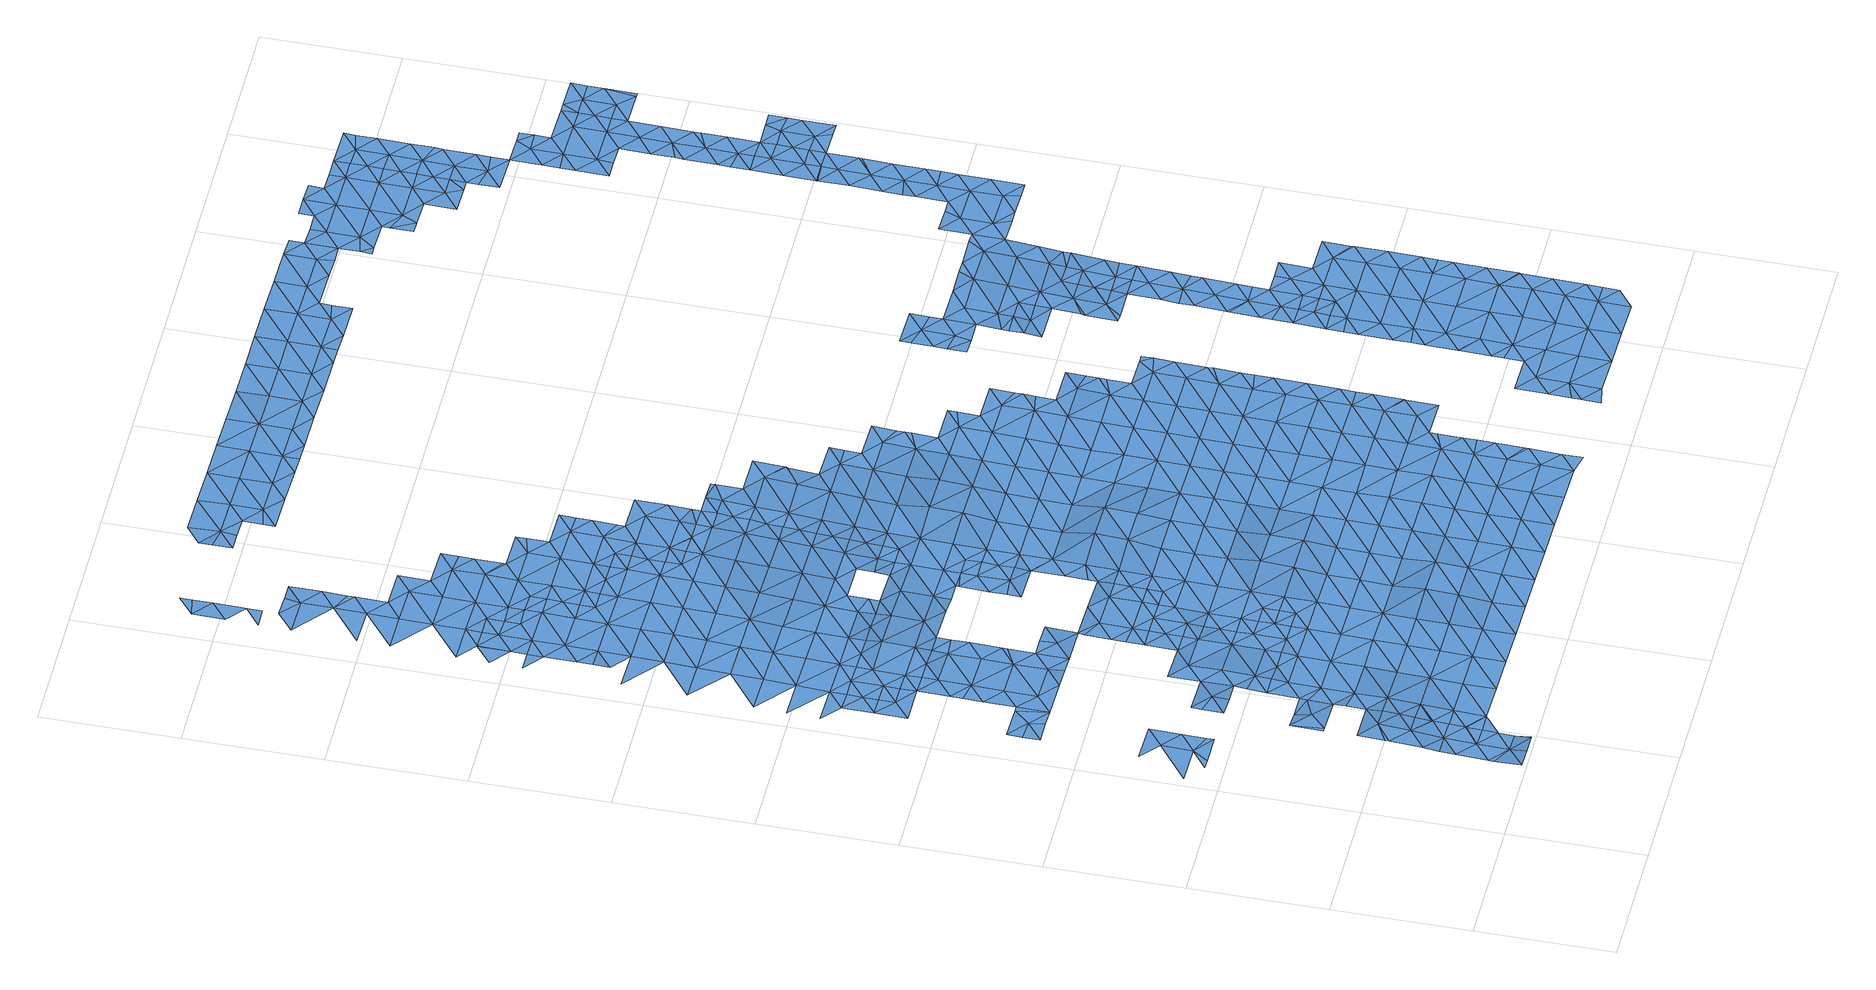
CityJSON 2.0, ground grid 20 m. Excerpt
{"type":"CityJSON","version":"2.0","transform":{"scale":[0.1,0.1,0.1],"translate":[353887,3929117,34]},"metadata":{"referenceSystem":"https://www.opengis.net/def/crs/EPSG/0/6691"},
"CityObjects":{
"waterbody1":{"type":"WaterBody","attributes":{"name":"3","class":"1140","function":"1","WaterBodyRiverFloodingRiskAttribute.description":"6","WaterBodyRiverFloodingRiskAttribute.rankOrg":"1","WaterBodyRiverFloodingRiskAttribute.adminType":"2","WaterBodyRiverFloodingRiskAttribute.scale":"L2"},"geometry":[{"type":"MultiSurface","lod":"1","boundaries":[[[0,1,2]],[[3,1,4]],[[1,0,5]],[[6,4,1]],[[7,6,1]],[[7,1,5]],[[8,9,4]],[[6,8,4]],[[10,11,12]],[[11,13,12]],[[14,10,12]],[[15,16,17]],[[18,17,16]],[[17,19,20]],[[12,21,14]],[[22,12,13]],[[21,12,22]],[[19,23,24]],[[18,25,17]],[[26,19,17]],[[25,26,17]],[[24,23,27]],[[28,29,30]],[[31,26,25]],[[28,30,27]],[[26,32,19]],[[19,33,23]],[[23,34,27]],[[29,35,36]],[[31,37,26]],[[33,19,32]],[[28,27,34]],[[23,33,34]],[[35,38,39]],[[40,39,38]],[[26,37,41]],[[42,40,38]],[[43,44,28]],[[45,41,37]],[[46,35,29]],[[32,26,47]],[[28,34,43]],[[42,48,49]],[[29,28,44]],[[48,42,38]],[[47,26,41]],[[33,32,47]],[[50,51,52]],[[48,53,49]],[[33,54,34]],[[55,49,53]],[[45,56,41]],[[54,43,34]],[[52,55,53]],[[57,33,47]],[[52,58,50]],[[29,44,46]],[[52,59,58]],[[38,35,60]],[[59,52,53]],[[56,61,41]],[[48,38,60]],[[62,47,41]],[[33,57,54]],[[63,44,43]],[[35,46,60]],[[64,53,48]],[[65,58,59]],[[66,43,54]],[[67,46,44]],[[68,48,60]],[[59,53,69]],[[56,70,61]],[[57,47,62]],[[63,43,66]],[[63,67,44]],[[67,60,46]],[[71,72,59]],[[41,61,62]],[[64,48,68]],[[57,73,54]],[[59,69,71]],[[65,59,72]],[[62,73,57]],[[69,53,64]],[[70,74,61]],[[75,74,70]],[[68,60,76]],[[54,77,66]],[[74,78,61]],[[79,69,64]],[[61,78,62]],[[80,64,68]],[[81,80,68]],[[82,54,73]],[[68,76,81]],[[76,60,83]],[[66,84,63]],[[85,79,64]],[[60,67,83]],[[80,85,64]],[[78,86,62]],[[54,82,77]],[[63,87,67]],[[88,76,83]],[[79,85,89]],[[86,90,62]],[[84,66,77]],[[73,90,82]],[[67,87,83]],[[73,62,90]],[[91,86,78]],[[88,83,92]],[[63,84,87]],[[83,93,92]],[[94,82,90]],[[77,82,95]],[[77,96,84]],[[83,87,93]],[[97,98,99]],[[84,100,87]],[[95,82,94]],[[95,96,77]],[[101,90,86]],[[99,102,91]],[[103,86,91]],[[104,92,93]],[[100,105,87]],[[106,93,87]],[[105,106,87]],[[99,98,102]],[[84,96,100]],[[103,91,102]],[[106,107,93]],[[93,108,104]],[[98,109,102]],[[101,86,103]],[[107,108,93]],[[110,95,94]],[[94,90,111]],[[112,103,102]],[[113,100,96]],[[114,115,102]],[[115,112,102]],[[111,90,101]],[[102,109,114]],[[110,96,95]],[[116,101,103]],[[96,117,113]],[[118,116,103]],[[110,94,111]],[[103,112,118]],[[119,111,101]],[[117,96,120]],[[121,119,101]],[[101,116,121]],[[122,96,110]],[[120,96,122]],[[119,123,111]],[[124,110,111]],[[123,124,111]],[[125,120,122]],[[126,122,110]],[[127,126,110]],[[127,110,124]],[[122,128,125]],[[129,128,122]],[[122,126,129]]]}]},
"waterbody2":{"type":"WaterBody","attributes":{"name":"3","class":"1140","function":"1","WaterBodyRiverFloodingRiskAttribute.description":"6","WaterBodyRiverFloodingRiskAttribute.rankOrg":"1","WaterBodyRiverFloodingRiskAttribute.adminType":"2","WaterBodyRiverFloodingRiskAttribute.scale":"L2"},"geometry":[{"type":"MultiSurface","lod":"1","boundaries":[[[130,131,132]],[[133,134,135]],[[134,136,131]],[[137,131,136]],[[134,138,136]],[[139,140,141]],[[142,140,139]],[[143,139,144]],[[145,146,134]],[[140,147,141]],[[138,134,146]],[[133,145,134]],[[134,131,135]],[[130,135,131]],[[132,131,148]],[[148,131,149]],[[131,137,149]],[[150,149,137]],[[149,150,151]],[[152,153,149]],[[153,148,149]],[[154,152,155]],[[141,156,139]],[[139,156,155]],[[144,139,155]],[[144,155,151]],[[143,157,139]],[[157,142,139]],[[158,154,155]],[[158,155,156]],[[151,155,149]],[[152,149,155]]]}]},
"waterbody3":{"type":"WaterBody","attributes":{"name":"3","class":"1140","function":"1","WaterBodyRiverFloodingRiskAttribute.description":"6","WaterBodyRiverFloodingRiskAttribute.rankOrg":"2","WaterBodyRiverFloodingRiskAttribute.adminType":"2","WaterBodyRiverFloodingRiskAttribute.scale":"L2"},"geometry":[{"type":"MultiSurface","lod":"1","boundaries":[[[159,154,158]],[[158,156,159]],[[159,152,154]],[[159,160,152]],[[160,148,153]],[[153,152,160]],[[161,132,148]],[[161,148,160]],[[130,132,161]],[[135,130,161]],[[135,162,133]],[[162,135,161]],[[145,133,162]],[[145,163,164]],[[162,163,145]],[[160,159,165]],[[166,164,163]],[[159,167,165]],[[161,160,168]],[[169,170,171]],[[170,166,163]],[[169,166,170]],[[162,161,168]],[[160,165,168]],[[170,172,171]],[[162,173,163]],[[174,16,10]],[[175,171,172]],[[167,176,165]],[[174,10,14]],[[162,168,177]],[[163,178,170]],[[179,175,172]],[[173,162,177]],[[18,16,174]],[[165,176,168]],[[14,21,174]],[[180,179,172]],[[176,167,181]],[[178,182,170]],[[174,25,18]],[[183,177,168]],[[163,173,178]],[[182,180,172]],[[172,170,182]],[[174,21,25]],[[22,13,184]],[[185,168,176]],[[21,22,184]],[[13,186,184]],[[187,25,21]],[[168,185,183]],[[181,188,176]],[[21,184,187]],[[186,189,184]],[[173,177,190]],[[191,180,182]],[[190,177,183]],[[178,173,190]],[[31,25,187]],[[192,185,176]],[[193,182,178]],[[184,194,187]],[[188,181,195]],[[188,192,176]],[[196,193,178]],[[191,182,197]],[[198,183,185]],[[196,178,190]],[[193,197,182]],[[184,189,194]],[[31,187,37]],[[199,194,189]],[[200,37,187]],[[194,200,187]],[[201,190,183]],[[202,203,204]],[[205,188,195]],[[185,192,198]],[[202,206,203]],[[199,207,194]],[[208,197,193]],[[209,204,203]],[[201,183,198]],[[196,190,201]],[[45,37,200]],[[206,210,203]],[[211,193,196]],[[212,208,193]],[[213,214,215]],[[203,216,209]],[[205,195,217]],[[205,218,188]],[[219,194,207]],[[220,213,215]],[[214,221,215]],[[200,56,45]],[[222,198,192]],[[223,196,201]],[[216,203,210]],[[192,188,218]],[[200,194,219]],[[224,210,225]],[[225,220,224]],[[218,222,192]],[[220,215,224]],[[221,226,215]],[[198,222,201]],[[196,223,211]],[[227,216,210]],[[212,193,211]],[[200,228,56]],[[227,210,224]],[[200,219,228]],[[211,229,212]],[[219,207,230]],[[217,231,205]],[[222,232,201]],[[233,229,226]],[[234,215,226]],[[233,212,229]],[[235,216,227]],[[232,236,201]],[[70,56,228]],[[224,215,234]],[[237,218,205]],[[238,227,224]],[[223,201,236]],[[223,239,211]],[[240,235,227]],[[234,226,229]],[[219,241,228]],[[217,242,231]],[[228,75,70]],[[243,238,224]],[[243,224,234]],[[238,240,227]],[[219,230,244]],[[245,244,230]],[[246,234,229]],[[205,231,237]],[[223,236,239]],[[222,218,247]],[[241,219,244]],[[228,241,75]],[[229,211,246]],[[232,222,247]],[[246,211,239]],[[241,248,75]],[[218,237,247]],[[249,244,245]],[[242,250,231]],[[238,251,240]],[[234,252,243]],[[253,251,254]],[[253,240,251]],[[250,237,231]],[[254,255,256]],[[232,247,257]],[[251,255,254]],[[236,232,258]],[[97,248,241]],[[234,246,259]],[[255,260,256]],[[243,261,238]],[[262,244,249]],[[242,263,250]],[[252,234,259]],[[252,261,243]],[[232,257,258]],[[260,264,265]],[[266,246,239]],[[267,251,238]],[[239,236,268]],[[264,260,255]],[[241,244,269]],[[268,236,258]],[[268,266,239]],[[266,259,246]],[[270,265,264]],[[261,267,238]],[[271,257,247]],[[262,249,272]],[[237,250,273]],[[247,237,274]],[[275,276,270]],[[269,244,262]],[[241,269,97]],[[264,275,270]],[[274,271,247]],[[276,275,277]],[[237,273,274]],[[278,258,257]],[[263,279,250]],[[272,280,262]],[[281,264,255]],[[275,282,277]],[[255,251,283]],[[284,282,285]],[[284,277,282]],[[98,97,269]],[[286,273,250]],[[283,251,267]],[[283,281,255]],[[287,259,266]],[[282,288,285]],[[252,259,289]],[[252,290,261]],[[288,280,291]],[[279,263,292]],[[293,262,280]],[[291,285,288]],[[289,259,287]],[[294,274,273]],[[257,271,278]],[[275,264,281]],[[295,267,261]],[[268,258,296]],[[98,269,109]],[[297,109,269]],[[286,250,279]],[[269,262,297]],[[296,258,278]],[[293,280,288]],[[295,283,267]],[[266,298,287]],[[252,289,290]],[[297,262,293]],[[274,299,271]],[[266,268,298]],[[275,281,300]],[[282,275,301]],[[298,268,296]],[[273,286,294]],[[295,261,290]],[[292,302,279]],[[271,303,278]],[[304,281,283]],[[275,300,301]],[[305,293,288]],[[297,306,109]],[[306,115,114]],[[288,282,307]],[[114,109,306]],[[308,286,279]],[[115,306,112]],[[274,294,299]],[[309,296,278]],[[304,300,281]],[[307,305,288]],[[305,297,293]],[[287,298,310]],[[282,301,307]],[[289,287,311]],[[289,312,290]],[[283,295,313]],[[302,292,314]],[[302,308,279]],[[315,116,118]],[[311,287,310]],[[316,294,286]],[[118,112,315]],[[271,299,303]],[[112,306,315]],[[317,295,290]],[[283,313,304]],[[296,318,298]],[[319,301,300]],[[308,316,286]],[[320,119,121]],[[305,321,297]],[[297,322,306]],[[318,310,298]],[[312,289,311]],[[121,116,320]],[[317,313,295]],[[278,303,309]],[[116,315,320]],[[321,322,297]],[[323,300,304]],[[324,307,301]],[[325,315,306]],[[320,326,119]],[[326,124,123]],[[314,327,302]],[[123,119,326]],[[299,328,303]],[[296,309,318]],[[319,300,323]],[[290,312,317]],[[299,294,328]],[[322,325,306]],[[318,329,310]],[[330,320,315]],[[307,331,305]],[[328,294,316]],[[332,126,127]],[[332,124,326]],[[304,313,333]],[[127,124,332]],[[327,334,302]],[[324,331,307]],[[333,313,317]],[[328,335,303]],[[325,330,315]],[[304,336,323]],[[330,326,320]],[[301,319,324]],[[311,310,337]],[[311,338,312]],[[126,339,129]],[[308,302,334]],[[309,303,335]],[[337,310,329]],[[340,128,129]],[[321,305,331]],[[341,317,312]],[[126,332,339]],[[304,333,336]],[[336,342,323]],[[323,343,319]],[[331,344,321]],[[321,345,322]],[[318,309,346]],[[326,347,332]],[[338,311,337]],[[129,339,340]],[[338,341,312]],[[348,328,316]],[[349,339,332]],[[318,350,329]],[[308,334,351]],[[316,308,352]],[[309,335,346]],[[346,350,318]],[[353,326,330]],[[319,354,324]],[[352,348,316]],[[322,355,325]],[[347,349,332]],[[334,327,356]],[[308,351,352]],[[341,357,317]],[[327,358,356]],[[343,323,342]],[[359,337,329]],[[333,357,336]],[[350,360,329]],[[321,344,345]],[[340,339,361]],[[333,317,357]],[[334,362,351]],[[361,339,349]],[[363,330,325]],[[326,353,347]],[[335,328,348]],[[364,353,330]],[[334,356,362]],[[365,346,335]],[[366,340,361]],[[354,367,324]],[[319,343,354]],[[337,368,338]],[[322,345,355]],[[357,369,336]],[[370,351,362]],[[351,371,352]],[[331,324,367]],[[363,364,330]],[[331,372,344]],[[373,365,335]],[[371,351,370]],[[359,329,360]],[[373,335,348]],[[342,336,369]],[[374,341,338]],[[346,375,350]],[[376,349,347]],[[377,353,364]],[[325,355,363]],[[347,353,378]],[[379,352,371]],[[344,380,345]],[[365,375,346]],[[368,374,338]],[[348,352,381]],[[378,353,377]],[[337,359,368]],[[372,331,367]],[[352,379,381]],[[372,380,344]],[[382,357,341]],[[383,347,378]],[[350,384,360]],[[345,380,355]],[[376,347,383]],[[342,369,385]],[[343,342,386]],[[348,387,373]],[[388,348,381]],[[375,384,350]],[[374,382,341]],[[389,359,360]],[[348,388,387]],[[342,385,386]],[[363,355,390]],[[354,343,391]],[[364,363,392]],[[382,393,357]],[[394,365,373]],[[395,373,387]],[[396,385,369]],[[397,363,390]],[[343,386,391]],[[359,398,368]],[[369,357,393]],[[367,354,399]],[[390,355,400]],[[367,401,372]],[[395,394,373]],[[355,380,400]],[[363,397,392]],[[389,360,384]],[[393,396,369]],[[372,402,380]],[[365,403,375]],[[404,386,385]],[[354,391,399]],[[368,405,374]],[[394,403,365]],[[359,389,398]],[[401,367,399]],[[387,406,395]],[[407,380,402]],[[408,390,400]],[[375,409,384]],[[410,391,386]],[[400,380,411]],[[402,372,401]],[[411,380,407]],[[403,409,375]],[[368,398,405]],[[412,400,411]],[[413,393,382]],[[385,396,404]],[[391,410,399]],[[406,414,395]],[[382,374,415]],[[395,414,394]],[[400,412,408]],[[389,384,409]],[[410,386,404]],[[389,416,398]],[[417,402,401]],[[374,405,415]],[[418,396,393]],[[401,399,419]],[[420,421,394]],[[420,394,414]],[[394,421,403]],[[418,404,396]],[[416,389,409]],[[399,422,419]],[[382,415,413]],[[423,401,419]],[[416,424,398]],[[425,409,403]],[[398,426,405]],[[399,410,422]],[[427,425,403]],[[428,410,404]],[[401,423,417]],[[427,403,421]],[[424,426,398]],[[418,393,413]],[[429,428,404]],[[405,430,415]],[[431,416,409]],[[431,409,425]],[[426,430,405]],[[432,410,428]],[[429,404,418]],[[422,410,433]],[[415,434,413]],[[433,410,432]],[[431,435,416]],[[436,418,413]],[[416,435,424]],[[419,422,437]],[[438,422,433]],[[437,422,438]],[[439,426,424]],[[429,440,428]],[[441,439,424]],[[441,424,435]],[[413,434,436]],[[442,418,436]],[[415,430,434]],[[429,418,443]],[[444,430,426]],[[418,442,443]],[[443,445,429]],[[445,440,429]],[[446,426,439]],[[444,426,446]],[[434,430,447]],[[436,434,448]],[[430,444,447]],[[449,434,447]],[[434,449,448]],[[449,450,448]]]}]},
"waterbody4":{"type":"WaterBody","attributes":{"name":"3","class":"1140","function":"1","WaterBodyRiverFloodingRiskAttribute.description":"6","WaterBodyRiverFloodingRiskAttribute.rankOrg":"1","WaterBodyRiverFloodingRiskAttribute.adminType":"2","WaterBodyRiverFloodingRiskAttribute.scale":"L2"},"geometry":[{"type":"MultiSurface","lod":"1","boundaries":[[[451,452,453]],[[454,451,453]],[[454,455,451]],[[455,456,171]],[[456,454,166]],[[454,453,166]],[[455,454,456]]]}]},
"waterbody5":{"type":"WaterBody","attributes":{"name":"3","class":"1140","function":"1","WaterBodyRiverFloodingRiskAttribute.description":"6","WaterBodyRiverFloodingRiskAttribute.rankOrg":"1","WaterBodyRiverFloodingRiskAttribute.adminType":"2","WaterBodyRiverFloodingRiskAttribute.scale":"L2"},"geometry":[{"type":"MultiSurface","lod":"1","boundaries":[[[457,458,459]],[[460,461,462]],[[186,13,463]],[[464,463,465]],[[459,461,460]],[[466,467,468]],[[460,465,469]],[[462,461,470]],[[460,469,459]],[[471,472,473]],[[458,461,459]],[[474,461,458]],[[474,470,461]],[[475,470,474]],[[199,476,207]],[[475,477,470]],[[478,462,470]],[[478,471,473]],[[479,463,13]],[[186,463,189]],[[480,462,478]],[[462,480,481]],[[467,466,482]],[[472,471,483]],[[484,465,479]],[[467,457,468]],[[457,467,458]],[[458,467,485]],[[469,465,484]],[[483,471,477]],[[478,477,471]],[[470,477,478]],[[485,467,482]],[[465,463,479]],[[486,487,481]],[[464,487,486]],[[465,487,464]],[[487,465,462]],[[460,462,465]],[[486,476,464]],[[487,462,481]],[[199,189,464]],[[464,189,463]],[[199,464,476]]]}]},
"waterbody6":{"type":"WaterBody","attributes":{"name":"3","class":"1140","function":"1","WaterBodyRiverFloodingRiskAttribute.description":"6","WaterBodyRiverFloodingRiskAttribute.rankOrg":"1","WaterBodyRiverFloodingRiskAttribute.adminType":"2","WaterBodyRiverFloodingRiskAttribute.scale":"L2"},"geometry":[{"type":"MultiSurface","lod":"1","boundaries":[[[233,226,488]],[[208,488,197]],[[489,490,491]],[[191,197,492]],[[493,175,179]],[[494,175,493]],[[495,496,493]],[[496,494,493]],[[490,495,491]],[[221,488,226]],[[210,489,225]],[[210,206,489]],[[495,490,497]],[[497,498,496]],[[214,213,491]],[[498,499,500]],[[206,202,489]],[[498,501,496]],[[501,498,502]],[[498,500,502]],[[493,491,495]],[[495,497,496]],[[213,220,491]],[[489,491,220]],[[489,202,490]],[[202,503,490]],[[490,503,497]],[[497,499,498]],[[191,492,180]],[[492,493,180]],[[491,493,492]],[[491,492,214]],[[492,197,214]],[[221,214,488]],[[214,197,488]],[[179,180,493]],[[489,220,225]],[[233,488,212]],[[208,212,488]]]}]},
"waterbody7":{"type":"WaterBody","attributes":{"name":"3","class":"1140","function":"1","WaterBodyRiverFloodingRiskAttribute.description":"6","WaterBodyRiverFloodingRiskAttribute.rankOrg":"2","WaterBodyRiverFloodingRiskAttribute.adminType":"2","WaterBodyRiverFloodingRiskAttribute.scale":"L2"},"geometry":[{"type":"MultiSurface","lod":"1","boundaries":[[[504,49,55]],[[58,505,506]],[[58,65,505]],[[506,505,507]],[[507,508,509]],[[65,72,505]],[[510,509,508]],[[71,69,79]],[[71,511,72]],[[512,505,72]],[[507,505,512]],[[71,79,511]],[[513,510,514]],[[515,516,517]],[[512,72,511]],[[79,89,511]],[[518,80,81]],[[510,508,519]],[[81,76,518]],[[507,512,520]],[[508,507,521]],[[522,523,524]],[[517,514,515]],[[519,525,510]],[[76,88,518]],[[521,507,520]],[[518,526,80]],[[526,89,85]],[[527,528,522]],[[514,510,525]],[[519,508,521]],[[511,529,512]],[[530,528,527]],[[85,80,526]],[[531,516,515]],[[88,92,518]],[[527,532,530]],[[533,534,514]],[[514,534,515]],[[533,514,525]],[[511,89,535]],[[536,520,512]],[[521,537,519]],[[538,530,532]],[[89,526,535]],[[534,539,515]],[[529,511,535]],[[521,520,540]],[[531,515,539]],[[536,512,529]],[[518,92,541]],[[540,520,536]],[[526,518,542]],[[521,540,537]],[[92,104,541]],[[542,518,541]],[[535,526,542]],[[529,535,543]],[[104,108,541]],[[529,544,536]],[[545,529,543]],[[546,540,536]],[[113,547,100]],[[547,106,105]],[[548,535,542]],[[543,535,548]],[[529,545,544]],[[105,100,547]],[[547,549,106]],[[536,544,550]],[[107,106,549]],[[536,550,546]],[[548,551,543]],[[108,107,549]],[[113,117,547]],[[552,553,541]],[[541,108,552]],[[548,542,554]],[[117,120,547]],[[542,541,553]],[[108,549,552]],[[120,555,547]],[[556,548,554]],[[554,542,553]],[[548,556,551]],[[552,549,557]],[[549,547,558]],[[555,120,125]],[[552,559,553]],[[558,547,555]],[[560,552,557]],[[561,554,553]],[[557,549,558]],[[552,560,559]],[[125,562,555]],[[553,559,563]],[[561,553,563]],[[564,558,555]],[[562,125,128]],[[555,562,564]],[[557,558,565]],[[565,558,564]]]}]},
"waterbody8":{"type":"WaterBody","attributes":{"name":"3","class":"1140","function":"1","WaterBodyRiverFloodingRiskAttribute.description":"6","WaterBodyRiverFloodingRiskAttribute.rankOrg":"1","WaterBodyRiverFloodingRiskAttribute.adminType":"2","WaterBodyRiverFloodingRiskAttribute.scale":"L2"},"geometry":[{"type":"MultiSurface","lod":"1","boundaries":[[[256,260,566]],[[567,566,260]],[[204,568,569]],[[570,254,566]],[[253,254,570]],[[571,568,566]],[[571,566,567]],[[209,216,568]],[[209,568,204]],[[568,571,572]],[[216,570,568]],[[254,256,566]],[[572,571,573]],[[573,571,483]],[[569,568,572]],[[567,483,571]],[[235,570,216]],[[235,253,570]],[[240,253,235]],[[566,568,570]]]}]},
"waterbody9":{"type":"WaterBody","attributes":{"name":"3","class":"1140","function":"1","WaterBodyRiverFloodingRiskAttribute.description":"6","WaterBodyRiverFloodingRiskAttribute.rankOrg":"1","WaterBodyRiverFloodingRiskAttribute.adminType":"2","WaterBodyRiverFloodingRiskAttribute.scale":"L2"},"geometry":[{"type":"MultiSurface","lod":"1","boundaries":[[[280,272,291]],[[574,575,576]],[[272,574,576]],[[574,272,249]],[[291,272,576]],[[277,577,578]],[[578,577,579]],[[575,579,577]],[[575,577,576]],[[277,284,577]],[[284,285,577]],[[285,576,577]],[[291,576,285]]]}]},
"waterbody10":{"type":"WaterBody","attributes":{"name":"3","class":"1140","function":"1","WaterBodyRiverFloodingRiskAttribute.description":"6","WaterBodyRiverFloodingRiskAttribute.rankOrg":"2","WaterBodyRiverFloodingRiskAttribute.adminType":"2","WaterBodyRiverFloodingRiskAttribute.scale":"L2"},"geometry":[{"type":"MultiSurface","lod":"1","boundaries":[[[580,581,582]],[[583,581,584]],[[583,582,581]],[[585,584,581]],[[581,580,586]],[[587,588,589]],[[586,590,581]],[[587,586,588]],[[581,591,585]],[[592,587,589]],[[590,591,581]],[[587,590,586]],[[593,587,592]],[[587,594,590]],[[595,591,590]],[[596,593,592]],[[587,593,594]],[[590,594,595]],[[597,593,596]],[[597,598,593]],[[599,597,596]],[[594,593,598]],[[595,594,598]],[[599,600,597]],[[601,595,598]],[[602,597,600]],[[597,603,598]],[[603,601,598]],[[603,597,602]],[[602,600,604]],[[605,601,603]],[[606,603,602]],[[604,606,602]],[[607,606,604]],[[608,609,603]],[[608,603,606]],[[605,603,609]],[[607,610,606]],[[611,608,606]],[[612,610,607]],[[606,610,611]],[[609,608,613]],[[608,611,613]],[[612,614,610]],[[615,611,610]],[[616,613,611]],[[617,614,612]],[[615,610,614]],[[618,614,617]],[[616,611,615]],[[618,619,614]],[[620,616,615]],[[615,614,621]],[[621,614,619]],[[618,622,619]],[[615,621,620]],[[623,621,619]],[[622,624,619]],[[624,623,619]],[[623,625,621]],[[626,620,621]],[[625,626,621]],[[627,625,623]],[[625,627,628]],[[626,625,629]],[[627,630,628]],[[625,628,629]],[[631,628,630]],[[632,633,634]],[[631,635,628]],[[629,628,635]],[[636,633,632]],[[633,636,631]],[[635,637,629]],[[638,636,632]],[[636,639,631]],[[635,631,639]],[[640,635,639]],[[641,642,643]],[[638,644,636]],[[645,639,636]],[[642,646,638]],[[641,646,642]],[[639,647,640]],[[641,648,646]],[[638,646,644]],[[639,645,647]],[[636,644,645]],[[649,646,648]],[[650,647,651]],[[648,652,653]],[[647,645,651]],[[649,654,646]],[[652,655,653]],[[644,646,654]],[[649,648,653]],[[656,651,645]],[[657,653,655]],[[658,656,645]],[[645,644,658]],[[659,649,653]],[[660,657,655]],[[651,656,661]],[[644,654,658]],[[659,653,657]],[[662,654,649]],[[663,662,649]],[[649,659,663]],[[664,656,658]],[[662,665,654]],[[665,666,654]],[[654,666,658]],[[667,664,658]],[[666,668,658]],[[668,667,658]]]}]},
"waterbody11":{"type":"WaterBody","attributes":{"name":"3","class":"1140","function":"1","WaterBodyRiverFloodingRiskAttribute.description":"6","WaterBodyRiverFloodingRiskAttribute.rankOrg":"2","WaterBodyRiverFloodingRiskAttribute.adminType":"2","WaterBodyRiverFloodingRiskAttribute.scale":"L2"},"geometry":[{"type":"MultiSurface","lod":"1","boundaries":[[[669,670,671]],[[671,672,673]],[[670,672,671]],[[673,672,674]],[[675,674,676]],[[674,672,676]],[[672,670,677]],[[675,676,678]],[[676,672,679]],[[679,672,677]],[[680,676,679]],[[678,676,680]],[[681,682,678]],[[682,681,683]],[[681,678,680]],[[683,684,685]],[[679,677,686]],[[684,683,681]],[[685,684,687]],[[686,677,688]],[[680,679,686]],[[689,681,680]],[[687,690,691]],[[687,684,690]],[[692,693,691]],[[689,680,686]],[[681,694,684]],[[693,692,695]],[[692,691,690]],[[696,694,681]],[[694,690,684]],[[696,681,689]],[[688,697,686]],[[695,698,699]],[[698,695,692]],[[700,689,686]],[[694,701,690]],[[690,702,692]],[[703,699,698]],[[704,699,703]],[[697,688,705]],[[706,704,703]],[[707,696,689]],[[708,706,703]],[[700,686,697]],[[702,690,701]],[[709,710,711]],[[696,712,694]],[[698,692,713]],[[710,709,714]],[[707,689,700]],[[712,701,694]],[[697,705,715]],[[711,716,709]],[[708,703,717]],[[692,702,713]],[[703,698,718]],[[703,719,717]],[[720,714,709]],[[721,720,722]],[[723,697,715]],[[712,696,707]],[[721,714,720]],[[718,698,713]],[[700,697,724]],[[703,718,719]],[[716,725,709]],[[724,697,723]],[[724,726,700]],[[725,727,709]],[[728,722,729]],[[702,701,730]],[[709,727,720]],[[722,720,729]],[[707,700,726]],[[701,712,730]],[[731,725,732]],[[733,734,735]],[[732,719,731]],[[707,736,712]],[[737,729,720]],[[733,728,734]],[[734,728,729]],[[719,718,731]],[[738,720,727]],[[739,727,725]],[[707,726,736]],[[731,739,725]],[[702,730,740]],[[713,702,741]],[[737,720,738]],[[742,743,712]],[[742,712,736]],[[712,743,730]],[[744,735,745]],[[735,734,745]],[[702,740,741]],[[746,731,718]],[[747,729,737]],[[734,729,747]],[[718,713,748]],[[743,749,730]],[[727,739,750]],[[751,744,745]],[[730,749,740]],[[731,752,739]],[[748,713,741]],[[734,747,753]],[[745,734,754]],[[734,753,754]],[[739,755,750]],[[752,755,739]],[[740,756,741]],[[745,757,751]],[[758,740,749]],[[754,757,745]],[[746,718,748]],[[731,746,752]],[[756,740,758]],[[756,759,741]],[[748,741,759]],[[748,760,746]],[[761,752,746]],[[760,748,759]],[[762,746,760]],[[761,746,762]]]}]},
"waterbody12":{"type":"WaterBody","attributes":{"name":"3","class":"1140","function":"1","WaterBodyRiverFloodingRiskAttribute.description":"6","WaterBodyRiverFloodingRiskAttribute.rankOrg":"3","WaterBodyRiverFloodingRiskAttribute.adminType":"2","WaterBodyRiverFloodingRiskAttribute.scale":"L2"},"geometry":[{"type":"MultiSurface","lod":"1","boundaries":[[[708,717,763]],[[763,706,708]],[[711,706,763]],[[725,716,732]],[[732,716,763]],[[716,711,763]],[[717,732,763]],[[717,719,732]]]}]},
"waterbody13":{"type":"WaterBody","attributes":{"name":"3","class":"1140","function":"1","WaterBodyRiverFloodingRiskAttribute.description":"6","WaterBodyRiverFloodingRiskAttribute.rankOrg":"3","WaterBodyRiverFloodingRiskAttribute.adminType":"2","WaterBodyRiverFloodingRiskAttribute.scale":"L2"},"geometry":[{"type":"MultiSurface","lod":"1","boundaries":[[[764,765,766]],[[765,767,768]],[[767,765,764]],[[769,766,765]],[[769,770,766]],[[771,765,768]],[[771,769,765]]]}]},
"waterbody14":{"type":"WaterBody","attributes":{"name":"3","class":"1140","function":"1","WaterBodyRiverFloodingRiskAttribute.description":"6","WaterBodyRiverFloodingRiskAttribute.rankOrg":"1","WaterBodyRiverFloodingRiskAttribute.adminType":"2","WaterBodyRiverFloodingRiskAttribute.scale":"L2"},"geometry":[{"type":"MultiSurface","lod":"1","boundaries":[[[772,773,774]],[[774,775,776]],[[775,777,776]],[[777,778,776]],[[772,774,776]],[[779,772,776]],[[780,772,779]],[[781,779,776]],[[780,782,772]],[[778,781,776]],[[782,751,772]],[[751,757,772]],[[773,772,757]],[[782,744,751]]]}]},
"waterbody15":{"type":"WaterBody","attributes":{"name":"3","class":"1140","function":"1","WaterBodyRiverFloodingRiskAttribute.description":"6","WaterBodyRiverFloodingRiskAttribute.rankOrg":"2","WaterBodyRiverFloodingRiskAttribute.adminType":"2","WaterBodyRiverFloodingRiskAttribute.scale":"L2"},"geometry":[{"type":"MultiSurface","lod":"1","boundaries":[[[783,784,785]],[[786,784,783]],[[784,787,788]],[[788,787,789]],[[789,787,790]],[[790,787,791]],[[791,787,786]],[[792,791,786]],[[791,792,793]],[[785,784,794]],[[795,796,783]],[[786,783,796]],[[797,788,789]],[[790,791,798]],[[793,799,791]],[[800,801,802]],[[800,803,801]],[[784,786,787]],[[804,805,806]],[[807,806,805]],[[807,778,806]],[[808,809,810]],[[811,812,813]],[[814,815,816]],[[806,778,777]],[[817,779,781]],[[818,819,820]],[[767,821,817]],[[798,791,799]],[[785,795,783]],[[822,802,823]],[[802,822,800]],[[824,800,822]],[[800,824,810]],[[800,810,803]],[[810,825,803]],[[825,810,809]],[[815,826,827]],[[815,828,826]],[[828,815,814]],[[821,818,817]],[[820,817,818]],[[817,820,779]],[[779,820,780]],[[780,820,782]],[[782,820,744]],[[829,744,820]],[[829,820,819]],[[830,777,775]],[[777,830,806]],[[806,830,804]],[[805,804,831]],[[832,814,816]],[[831,832,816]],[[833,831,816]],[[834,831,833]],[[835,834,833]],[[836,834,835]],[[795,834,836]],[[836,837,795]],[[838,839,840]],[[838,833,839]],[[840,839,841]],[[841,839,842]],[[842,839,816]],[[842,816,815]],[[842,815,827]],[[842,827,813]],[[812,842,813]],[[812,841,842]],[[841,812,843]],[[812,808,843]],[[812,844,808]],[[812,811,844]],[[844,809,808]],[[843,808,845]],[[845,808,846]],[[846,808,810]],[[824,846,810]],[[795,837,796]],[[839,833,816]],[[805,831,834]],[[768,767,807]],[[807,767,817]],[[807,817,778]],[[781,778,817]],[[769,785,794]],[[847,834,795]],[[769,794,770]],[[769,771,785]],[[785,771,847]],[[795,785,847]],[[847,805,834]],[[847,807,805]],[[771,807,847]],[[771,768,807]]]}]},
"waterbody16":{"type":"WaterBody","attributes":{"name":"3","class":"1140","function":"1","WaterBodyRiverFloodingRiskAttribute.description":"6","WaterBodyRiverFloodingRiskAttribute.rankOrg":"3","WaterBodyRiverFloodingRiskAttribute.adminType":"2","WaterBodyRiverFloodingRiskAttribute.scale":"L2"},"geometry":[{"type":"MultiSurface","lod":"1","boundaries":[[[802,848,849]],[[850,851,849]],[[852,853,851]],[[854,852,851]],[[849,823,802]],[[823,849,855]],[[851,855,849]],[[853,855,851]],[[848,802,801]],[[848,850,849]],[[856,851,850]],[[856,854,851]]]}]},
"waterbody17":{"type":"WaterBody","attributes":{"name":"3","class":"1140","function":"1","WaterBodyRiverFloodingRiskAttribute.description":"6","WaterBodyRiverFloodingRiskAttribute.rankOrg":"2","WaterBodyRiverFloodingRiskAttribute.adminType":"2","WaterBodyRiverFloodingRiskAttribute.scale":"L2"},"geometry":[{"type":"MultiSurface","lod":"1","boundaries":[[[857,858,859]],[[852,860,853]],[[861,862,863]],[[864,865,866]],[[867,866,865]],[[868,866,867]],[[868,869,866]],[[869,870,866]],[[871,869,872]],[[873,871,872]],[[867,874,868]],[[872,875,873]],[[875,872,862]],[[875,862,876]],[[868,872,869]],[[858,877,859]],[[877,878,859]],[[863,862,872]],[[879,876,862]],[[880,881,877]],[[880,877,882]],[[882,877,858]],[[852,854,860]],[[883,884,858]],[[868,874,885]],[[870,864,866]],[[870,886,864]],[[868,863,872]],[[863,868,885]],[[887,863,885]],[[861,863,888]],[[888,863,887]],[[877,889,878]],[[877,881,889]],[[889,881,861]],[[861,881,862]],[[862,881,879]],[[879,881,880]],[[882,858,884]],[[854,883,860]],[[860,883,858]],[[860,858,857]],[[890,860,857]],[[860,890,853]]]}]},
"waterbody18":{"type":"WaterBody","attributes":{"name":"3","class":"1140","function":"1","WaterBodyRiverFloodingRiskAttribute.description":"6","WaterBodyRiverFloodingRiskAttribute.rankOrg":"1","WaterBodyRiverFloodingRiskAttribute.adminType":"2","WaterBodyRiverFloodingRiskAttribute.scale":"L2"},"geometry":[{"type":"MultiSurface","lod":"1","boundaries":[[[865,891,892]],[[893,894,891]],[[895,896,897]],[[898,896,895]],[[898,667,896]],[[896,667,668]],[[897,896,899]],[[894,900,891]],[[665,662,899]],[[900,660,891]],[[657,660,900]],[[897,899,901]],[[665,899,666]],[[902,900,894]],[[893,891,865]],[[899,896,666]],[[666,896,668]],[[903,891,660]],[[892,891,903]],[[904,899,662]],[[904,901,899]],[[901,904,905]],[[905,904,902]],[[663,659,904]],[[904,662,663]],[[904,900,902]],[[659,900,904]],[[659,657,900]]]}]},
"waterbody19":{"type":"WaterBody","attributes":{"name":"3","class":"1140","function":"1","WaterBodyRiverFloodingRiskAttribute.description":"6","WaterBodyRiverFloodingRiskAttribute.rankOrg":"1","WaterBodyRiverFloodingRiskAttribute.adminType":"2","WaterBodyRiverFloodingRiskAttribute.scale":"L2"},"geometry":[{"type":"MultiSurface","lod":"1","boundaries":[[[906,854,907]],[[854,856,907]],[[850,907,856]],[[908,907,850]],[[909,910,908]],[[908,801,911]],[[912,907,910]],[[911,909,908]],[[908,910,907]],[[848,908,850]],[[906,907,912]],[[906,912,913]],[[848,801,908]]]}]},
"waterbody20":{"type":"WaterBody","attributes":{"name":"3","class":"1140","function":"1","WaterBodyRiverFloodingRiskAttribute.description":"6","WaterBodyRiverFloodingRiskAttribute.rankOrg":"1","WaterBodyRiverFloodingRiskAttribute.adminType":"2","WaterBodyRiverFloodingRiskAttribute.scale":"L2"},"geometry":[{"type":"MultiSurface","lod":"1","boundaries":[[[873,914,871]],[[915,916,917]],[[918,916,919]],[[914,917,920]],[[876,915,875]],[[875,915,917]],[[876,879,915]],[[875,917,873]],[[917,914,873]],[[919,915,879]],[[915,919,916]],[[917,921,920]],[[921,917,916]]]}]}
},
"vertices":[
[43,424,19],[59,447,19],[30,425,19],[2,448,19],[60,493,19],[87,424,19],[88,470,19],[87,435,19],[89,516,19],[31,517,20],[38,887,21],[37,840,21],[66,863,20],[94,840,20],[66,887,20],[11,956,21],[38,933,21],[67,955,20],[67,932,20],[68,1002,22],[11,1003,22],[95,886,20],[94,863,20],[69,1048,23],[12,1049,23],[95,932,20],[124,954,20],[69,1094,24],[70,1141,25],[71,1187,26],[14,1142,25],[124,931,20],[125,1001,21],[125,1047,22],[126,1093,23],[72,1233,26],[15,1234,26],[152,931,19],[73,1279,26],[44,1256,26],[44,1280,27],[181,954,18],[44,1303,27],[127,1140,25],[128,1186,26],[180,930,19],[128,1232,26],[181,1000,19],[73,1325,27],[45,1349,27],[46,1442,27],[18,1419,27],[46,1395,27],[74,1371,27],[183,1092,23],[45,1372,27],[209,930,18],[182,1046,20],[47,1442,27],[75,1418,27],[129,1278,26],[237,953,16],[238,999,17],[184,1185,25],[131,1370,27],[75,1441,27],[184,1139,24],[185,1231,25],[130,1324,26],[103,1394,27],[237,929,17],[103,1417,27],[104,1441,27],[239,1045,19],[265,945,16],[265,929,16],[158,1301,26],[240,1138,23],[266,975,16],[131,1394,27],[158,1347,27],[158,1324,26],[240,1091,21],[186,1277,25],[241,1184,24],[159,1370,27],[295,998,15],[242,1230,24],[186,1301,26],[159,1393,27],[296,1044,17],[323,975,14],[215,1300,26],[243,1276,25],[296,1090,19],[297,1137,21],[298,1183,23],[322,928,12],[350,927,11],[323,950,13],[270,1206,24],[352,1043,16],[351,951,12],[351,997,14],[243,1300,25],[270,1229,24],[270,1253,24],[271,1276,25],[271,1299,25],[378,927,11],[354,1136,20],[353,1089,18],[379,974,12],[298,1206,23],[379,950,11],[379,973,12],[380,1020,14],[326,1205,23],[380,997,13],[381,1066,16],[327,1205,23],[380,1043,15],[354,1182,22],[381,1089,17],[381,1112,18],[355,1205,22],[382,1159,20],[382,1136,20],[383,1204,22],[383,1182,22],
[196,168,13],[168,168,14],[196,145,11],[197,214,15],[169,214,16],[197,191,14],[140,192,15],[139,145,13],[140,198,15],[166,30,8],[193,6,11],[194,29,8],[165,6,11],[137,46,9],[137,53,9],[197,237,13],[140,237,16],[194,6,11],[196,144,11],[167,122,10],[138,122,11],[138,99,10],[195,98,10],[196,121,10],[195,98,9],[166,76,9],[194,52,9],[137,7,10],[195,75,9],
[223,75,9],[224,121,10],[224,167,12],[225,213,14],[226,259,12],[198,265,13],[280,120,9],[198,283,12],[280,74,9],[281,166,10],[199,318,13],[227,306,12],[199,330,13],[227,352,13],[283,258,11],[66,909,20],[200,375,14],[337,119,9],[282,212,10],[283,305,11],[228,375,14],[256,374,12],[336,73,9],[284,351,11],[339,211,9],[122,862,20],[338,165,9],[122,839,20],[123,908,20],[394,118,8],[150,839,20],[339,258,10],[285,374,12],[395,165,8],[341,350,10],[179,861,20],[393,72,8],[340,304,10],[313,373,11],[395,211,8],[179,838,19],[180,908,21],[396,257,8],[258,513,13],[287,536,13],[259,559,13],[450,117,8],[287,512,13],[207,838,18],[341,373,10],[288,559,13],[315,512,12],[398,349,9],[369,372,9],[314,443,11],[314,420,11],[342,443,10],[316,559,12],[450,71,8],[451,164,11],[236,861,17],[315,466,11],[342,419,10],[452,210,12],[397,303,8],[343,489,10],[315,489,11],[370,419,9],[344,535,11],[237,907,18],[398,395,9],[264,837,15],[507,116,8],[453,256,8],[370,396,9],[399,442,9],[344,558,11],[454,302,9],[508,163,10],[401,534,9],[454,348,9],[372,558,10],[293,906,14],[506,70,8],[400,488,9],[292,860,13],[292,836,13],[455,394,13],[509,209,11],[267,929,15],[321,836,12],[564,115,8],[401,580,9],[457,487,9],[373,581,10],[373,604,10],[402,626,9],[374,627,10],[509,255,9],[510,301,9],[456,441,15],[374,650,9],[457,533,9],[349,859,11],[563,69,8],[403,673,9],[374,663,9],[512,393,12],[458,580,9],[511,347,9],[350,905,11],[375,696,9],[566,254,9],[349,835,11],[565,162,8],[565,208,8],[404,719,9],[375,742,9],[375,743,9],[567,300,9],[621,114,8],[377,835,10],[460,672,16],[404,765,9],[459,626,14],[376,766,10],[376,788,10],[621,161,8],[512,440,13],[405,811,9],[513,486,9],[514,532,9],[377,812,10],[620,68,8],[406,858,9],[622,207,8],[515,579,9],[568,346,9],[407,904,9],[568,392,9],[623,253,9],[460,718,9],[461,764,9],[677,113,8],[624,299,9],[516,671,14],[463,857,15],[407,950,10],[462,810,9],[678,160,8],[624,345,9],[569,439,9],[570,485,9],[571,531,9],[515,625,13],[677,67,8],[408,996,12],[679,206,8],[571,578,9],[625,392,9],[518,763,9],[409,1042,14],[463,903,17],[464,949,11],[517,717,9],[519,809,10],[465,995,13],[410,1088,17],[733,66,7],[680,252,9],[626,438,9],[466,1042,15],[519,856,14],[410,1135,19],[572,624,9],[734,112,8],[680,299,9],[573,670,9],[627,484,9],[627,530,9],[411,1181,21],[410,1204,22],[628,577,9],[574,716,9],[574,762,10],[520,902,16],[521,948,12],[681,345,9],[467,1134,22],[736,251,8],[439,1158,21],[682,391,9],[735,159,8],[735,205,8],[466,1088,19],[575,808,10],[522,995,14],[762,89,7],[629,623,9],[762,59,7],[683,483,9],[683,437,9],[440,1197,21],[763,135,8],[522,1041,16],[494,1064,17],[738,344,8],[440,1203,21],[576,855,11],[684,529,9],[630,669,9],[763,140,8],[764,182,8],[577,901,12],[737,298,8],[685,576,9],[738,390,8],[496,1157,22],[495,1108,20],[495,1110,21],[764,207,8],[577,947,13],[764,227,8],[686,622,9],[495,1112,21],[739,436,9],[630,715,9],[631,761,10],[765,274,8],[765,262,8],[740,482,9],[550,1017,15],[632,807,11],[551,1063,16],[686,668,9],[794,343,8],[794,297,8],[687,714,9],[551,1041,15],[741,528,9],[633,854,12],[578,994,15],[633,900,13],[605,923,13],[795,389,8],[688,761,10],[742,575,9],[821,273,8],[606,960,14],[607,1016,15],[796,435,8],[689,807,11],[606,970,14],[606,981,14],[743,667,9],[822,320,8],[742,621,9],[797,481,9],[662,922,13],[744,714,9],[662,877,12],[822,322,8],[823,365,8],[689,853,12],[662,909,13],[797,527,9],[824,412,8],[798,574,9],[823,389,8],[716,783,11],[745,760,11],[799,620,10],[824,458,9],[717,812,11],[717,829,12],[800,666,10],[825,504,9],[772,690,10],[718,876,12],[717,841,12],[826,550,9],[773,782,11],[826,531,9],[773,725,10],[773,736,10],[827,597,9],[773,754,10],[827,588,9],[827,642,10],[817,689,10],[828,672,10],[828,689,10],
[142,331,14],[141,284,14],[146,284,14],[170,307,14],[165,330,13],[199,319,13],
[84,701,20],[91,654,20],[92,701,20],[120,724,20],[119,677,20],[177,723,18],[122,816,20],[178,815,18],[121,770,20],[34,680,20],[63,678,20],[35,702,20],[92,747,20],[176,676,19],[233,675,17],[261,698,17],[232,699,17],[147,653,20],[180,653,18],[207,817,18],[204,652,18],[205,699,18],[93,793,20],[206,738,18],[206,746,18],[34,655,20],[261,652,15],[93,776,20],[67,655,20],[207,791,18],[178,769,18],
[342,396,10],[286,490,13],[230,491,15],[286,444,12],[285,397,12],[228,398,15],[200,403,15],[229,445,16],[201,422,16],[201,468,16],[172,446,18],[144,469,18],[144,454,18],[172,422,17],[143,423,18],[202,514,15],
[17,1372,27],[76,1464,27],[19,1465,27],[76,1510,27],[77,1557,27],[20,1557,28],[78,1603,27],[131,1417,27],[132,1463,27],[21,1604,28],[79,1649,27],[79,1695,27],[51,1719,28],[23,1696,28],[187,1323,26],[106,1579,27],[133,1509,27],[134,1556,27],[52,1764,28],[23,1742,28],[51,1742,28],[107,1625,27],[187,1369,27],[53,1811,28],[24,1788,28],[189,1462,27],[25,1835,28],[83,1718,28],[53,1840,28],[107,1636,27],[108,1671,27],[188,1416,26],[190,1508,26],[162,1578,27],[53,1858,28],[108,1718,27],[161,1532,27],[243,1323,26],[244,1369,26],[217,1439,26],[218,1484,26],[217,1443,26],[219,1531,26],[299,1229,24],[245,1415,26],[299,1276,24],[218,1505,26],[273,1438,26],[300,1322,25],[301,1368,25],[273,1391,26],[355,1228,23],[273,1423,26],[328,1298,24],[356,1275,23],[329,1344,25],[328,1309,24],[330,1390,25],[383,1217,22],[329,1366,25],[384,1251,23],[384,1297,23],
[345,627,11],[318,651,12],[288,582,13],[259,585,13],[345,581,11],[289,628,13],[260,606,13],[260,643,14],
[321,831,12],[320,789,11],[348,812,11],[348,766,11],[319,744,11],[320,764,11],
[192,1809,28],[195,1832,28],[166,1809,28],[166,1837,28],[167,1856,27],[196,1878,26],[223,1808,27],[251,1785,27],[223,1779,27],[222,1762,27],[252,1831,27],[252,1877,26],[279,1761,26],[308,1784,25],[308,1830,25],[309,1876,25],[336,1760,25],[364,1783,25],[365,1829,25],[364,1759,25],[392,1759,24],[366,1875,25],[421,1782,24],[422,1828,24],[449,1758,25],[422,1874,24],[478,1781,25],[505,1757,25],[478,1827,26],[479,1873,24],[534,1780,25],[535,1826,25],[563,1756,25],[536,1872,24],[591,1779,24],[592,1826,24],[593,1872,24],[590,1756,24],[619,1755,24],[648,1778,24],[649,1871,24],[649,1825,24],[676,1754,24],[677,1801,24],[676,1783,24],[705,1824,24],[706,1870,24],[733,1800,24],[762,1823,24],[763,1869,24],[765,1799,24],[790,1799,24],[801,1752,24],[790,1769,24],[789,1752,24],[791,1846,24],[818,1775,24],[791,1868,24],[846,1751,24],[819,1822,24],[819,1845,24],[863,1706,24],[845,1740,24],[845,1706,24],[875,1774,24],[875,1821,24],[874,1728,24],[847,1845,24],[902,1705,24],[930,1727,24],[847,1867,24],[876,1867,24],[901,1659,24],[930,1681,24],[931,1773,24],[941,1658,24],[904,1844,24],[958,1681,24],[932,1820,24],[958,1704,24],[957,1658,24],[905,1866,24],[959,1750,24],[959,1727,24],[932,1843,24],[959,1773,24],[960,1796,24],[960,1843,24],[960,1820,24],
[875,59,6],[903,64,6],[876,87,6],[904,110,7],[876,100,7],[876,133,7],[877,180,7],[905,156,7],[960,63,6],[933,179,7],[961,109,6],[962,155,7],[962,201,7],[934,207,7],[934,225,7],[963,247,8],[935,270,8],[1017,108,6],[935,271,8],[1017,62,6],[1018,154,7],[964,294,8],[936,318,8],[965,340,8],[936,337,8],[1020,246,7],[936,363,8],[1019,200,8],[1074,107,6],[965,386,8],[937,410,8],[1075,153,7],[1020,293,8],[1021,339,8],[966,433,8],[937,431,8],[1073,61,6],[938,456,8],[1076,199,8],[966,456,8],[968,525,9],[939,531,10],[939,502,9],[1076,245,7],[1022,385,8],[939,548,10],[1102,83,6],[967,501,9],[994,455,8],[1023,432,8],[995,455,8],[968,571,10],[940,591,11],[940,595,11],[1103,106,6],[1103,130,7],[996,501,9],[1104,176,7],[996,547,10],[941,640,12],[969,617,11],[1077,292,8],[1023,478,9],[995,478,9],[941,662,12],[970,663,12],[942,687,13],[1105,222,7],[997,594,11],[997,571,10],[1024,524,10],[1078,338,8],[1079,384,8],[1105,224,8],[1105,268,8],[942,734,14],[971,710,13],[1080,477,8],[998,640,12],[1079,431,8],[1106,315,8],[1025,547,10],[971,733,14],[1052,500,9],[998,657,12],[999,686,13],[1053,547,10],[1107,360,8],[1000,733,14],[1106,337,8],[1108,407,8],[1108,454,8],[1109,499,8],[1108,458,8],
[967,479,9],
[830,828,17],[859,850,17],[831,853,18],[888,827,17],[888,850,18],[860,874,18],[831,874,18],[888,873,19],
[971,756,15],[1000,758,15],[1000,778,16],[1001,825,19],[972,802,17],[972,825,19],[944,826,18],[943,780,16],[943,779,16],[943,802,17],[943,756,15],
[861,942,20],[832,920,20],[860,896,19],[833,966,20],[804,943,19],[800,920,19],[776,948,19],[777,967,19],[805,990,20],[833,985,20],[834,1013,20],[831,885,18],[918,942,22],[890,965,21],[776,921,19],[777,998,19],[777,1014,20],[1091,1170,24],[1120,1192,24],[1092,1193,24],[1120,1147,24],[1002,871,21],[974,895,22],[973,849,20],[916,849,18],[1090,1077,23],[1119,1100,23],[1091,1124,23],[1118,1032,24],[1089,1031,24],[1117,1008,24],[1059,916,24],[1088,939,24],[1031,940,24],[915,803,16],[887,780,15],[886,735,14],[915,757,14],[887,786,16],[1063,1192,24],[1063,1193,24],[1063,1148,24],[1120,1143,24],[1116,915,24],[1117,962,24],[1094,915,24],[898,734,14],[1001,836,19],[1003,917,24],[1041,916,24],[1003,963,24],[974,941,24],[989,964,24],[946,964,23],[928,965,23],[1004,1010,24],[1032,986,24],[1040,1009,24],[1060,1009,24],[1088,985,24],[1061,1055,24],[1118,1054,24],[1061,1073,23],[1062,1101,23],[917,895,20],
[1121,1216,24],[1092,1216,24],[1121,1239,24],[1093,1263,24],[1093,1286,24],[1065,1286,24],[1122,1285,24],[1064,1240,24],[1122,1262,24],
[1066,1332,24],[1095,1355,24],[1066,1378,24],[1094,1309,24],[1068,1470,24],[1097,1493,24],[1040,1494,24],[1053,1609,24],[1014,1610,24],[1042,1587,24],[1013,1565,24],[1041,1541,24],[1069,1564,24],[1070,1587,24],[1126,1563,24],[1098,1540,24],[1126,1539,24],[1013,1540,24],[1126,1516,24],[1125,1493,24],[1095,1401,24],[1067,1391,24],[1125,1470,24],[1124,1424,24],[1096,1447,24],[1123,1378,24],[1123,1331,24],[1123,1367,24],[1012,1518,24],[1070,1609,24],[1012,1471,24],[1038,1471,24],[1067,1425,24],[1065,1314,24],
[986,1634,24],[957,1611,24],[1014,1636,24],[1015,1657,24],[1017,1825,24],[989,1819,24],[1017,1795,24],[1018,1842,24],[988,1772,24],[986,1680,24],[1016,1749,24],[1015,1703,24],[957,1641,24],[987,1726,24],[1016,1715,24],
[1158,1285,24],[1150,1262,24],[1149,1215,24],[1177,1191,24],[1177,1238,24],[1159,1192,24],[1178,1259,24],[1178,1285,24],
[1139,1563,24],[1153,1492,24],[1182,1515,24],[1154,1539,24],[1181,1469,24],[1176,1469,24],[1183,1562,24],[1182,1539,24]
]}
